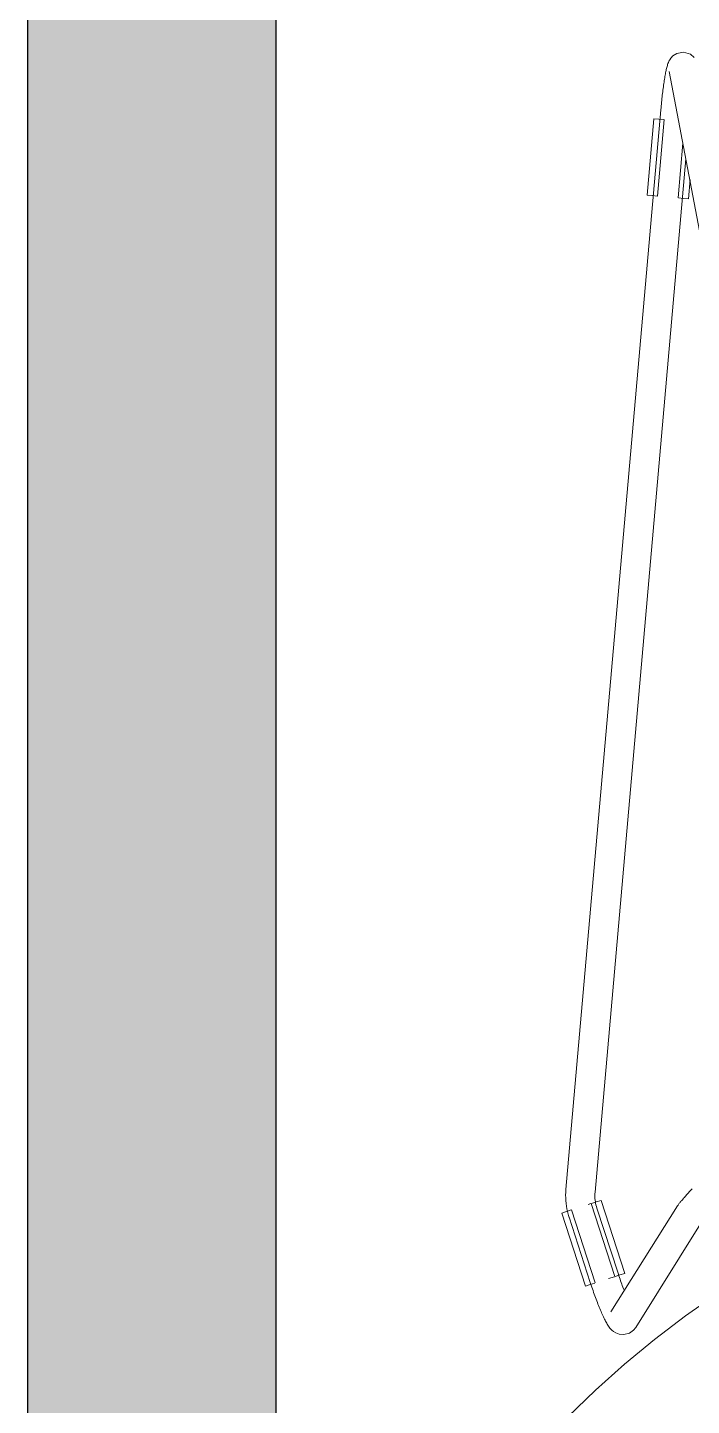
# Model space of a CAD drawing. Header units: millimetres. Extents: x 155927 to 317870, y -36033 to 97293.
# Drawn here: x 175599 to 175871, y 12593 to 13158 of the extents above; entities that cross this region are included whole.
import ezdxf

# ---------------------------------------------------------------- set-up
doc = ezdxf.new("R2010")
doc.units = ezdxf.units.MM
doc.header["$MEASUREMENT"] = 0
for name, color, linetype, lineweight in [('A-WALL-PATT', 7, 'CONTINUOUS', 9), ('I-FURN', 8, 'CONTINUOUS', 9), ('I-WALL', 7, 'CONTINUOUS', 9)]:
    doc.layers.add(name, color=color, linetype=linetype, lineweight=lineweight)

msp = doc.modelspace()

# ---------------------------------------------------------------- hatches: boundary and pattern name
at = {"layer": 'A-WALL-PATT'}
msp.add_hatch(color=256, dxfattribs=at).paths.add_polyline_path([(175598.83, 9369.61), (175700.83, 9369.61), (175700.83, 13505.61), (175598.83, 13505.61), (175598.83, 9384.21)], flags=0)

# ---------------------------------------------------------------- linework, layer by layer
at = {"layer": 'I-FURN'}
for p, q in [((175862.03, 13144.58), (175861.82, 13144.11)), ((175862.34, 13145.14), (175862.03, 13144.58)), ((175862.81, 13145.85), (175862.34, 13145.14)), ((175863.67, 13146.75), (175862.81, 13145.85)), ((175865.32, 13147.8), (175863.67, 13146.75)), ((175868.08, 13148.28), (175865.32, 13147.8)), ((175870.83, 13147.45), (175868.08, 13148.28)), ((175870.83, 13147.45), (175872.41, 13146.12)), ((175860.47, 13138.85), (175860.38, 13138.32)), ((175860.57, 13139.37), (175860.47, 13138.85)), ((175860.66, 13139.86), (175860.57, 13139.37)), ((175860.76, 13140.34), (175860.66, 13139.86)), ((175860.86, 13140.8), (175860.76, 13140.34)), ((175860.95, 13141.24), (175860.86, 13140.8)), ((175861.05, 13141.67), (175860.95, 13141.24)), ((175861.16, 13142.08), (175861.05, 13141.67)), ((175861.27, 13142.48), (175861.16, 13142.08)), ((175861.38, 13142.88), (175861.27, 13142.48)), ((175861.51, 13143.28), (175861.38, 13142.88)), ((175861.65, 13143.68), (175861.51, 13143.28)), ((175861.82, 13144.11), (175861.65, 13143.68)), ((175862.18, 13140.45), (175881, 13041.16)), ((175859.66, 13133.44), (175859.57, 13132.77)), ((175859.74, 13134.11), (175859.66, 13133.44)), ((175859.83, 13134.76), (175859.74, 13134.11)), ((175859.92, 13135.39), (175859.83, 13134.76)), ((175860.01, 13136.01), (175859.92, 13135.39)), ((175860.1, 13136.61), (175860.01, 13136.01)), ((175860.2, 13137.2), (175860.1, 13136.61)), ((175860.29, 13137.77), (175860.2, 13137.2)), ((175860.38, 13138.32), (175860.29, 13137.77)), ((175859, 13127.76), (175858.93, 13127.01)), ((175859.08, 13128.49), (175859, 13127.76)), ((175859.15, 13129.23), (175859.08, 13128.49)), ((175859.23, 13129.95), (175859.15, 13129.23)), ((175859.32, 13130.67), (175859.23, 13129.95)), ((175859.4, 13131.38), (175859.32, 13130.67)), ((175859.48, 13132.08), (175859.4, 13131.38)), ((175859.57, 13132.77), (175859.48, 13132.08)), ((175858.7, 13124.6), (175819.75, 12681.28)), ((175858.72, 13124.76), (175858.7, 13124.6)), ((175858.78, 13125.51), (175858.72, 13124.76)), ((175858.85, 13126.26), (175858.78, 13125.51)), ((175858.93, 13127.01), (175858.85, 13126.26)), ((175853.13, 13089.59), (175855.89, 13121)), ((175855.89, 13121), (175857.93, 13120.82)), ((175857.36, 13089.21), (175860.12, 13120.62)), ((175857.93, 13120.82), (175860, 13120.64)), ((175867.78, 13110.95), (175865.81, 13088.47)), ((175831.71, 12680.23), (175868.99, 13104.58)), ((175870.04, 13088.1), (175870.73, 13095.99)), ((175855.17, 13089.41), (175853.13, 13089.59)), ((175857.24, 13089.22), (175855.17, 13089.41)), ((175868, 13088.28), (175865.93, 13088.46)), ((175870.04, 13088.1), (175868, 13088.28)), ((175819.75, 12681.28), (175819.68, 12680.14)), ((175870.38, 12680.25), (175870.76, 12680.67)), ((175870.76, 12680.67), (175871.15, 12681.09)), ((175871.15, 12681.09), (175871.56, 12681.53)), ((175819.68, 12680.14), (175819.64, 12679)), ((175819.64, 12679), (175819.66, 12677.86)), ((175819.66, 12677.86), (175819.72, 12676.72)), ((175819.72, 12676.72), (175819.82, 12675.58)), ((175819.82, 12675.58), (175819.97, 12674.45)), ((175828.89, 12675.1), (175830.05, 12675.48)), ((175830.15, 12675.51), (175839.84, 12645.5)), ((175830.27, 12675.55), (175832.24, 12676.18)), ((175831.64, 12678.89), (175831.66, 12679.55)), ((175831.65, 12678.22), (175831.64, 12678.89)), ((175831.69, 12677.56), (175831.65, 12678.22)), ((175831.66, 12679.55), (175831.7, 12680.21)), ((175831.75, 12676.9), (175831.69, 12677.56)), ((175831.7, 12680.21), (175831.71, 12680.23)), ((175831.84, 12676.25), (175831.75, 12676.9)), ((175831.95, 12675.6), (175831.84, 12676.25)), ((175832.09, 12674.95), (175831.95, 12675.6)), ((175832.26, 12674.31), (175832.09, 12674.95)), ((175832.24, 12676.18), (175834.19, 12676.81)), ((175843.88, 12646.81), (175834.19, 12676.81)), ((175865.55, 12674.58), (175865.76, 12674.9)), ((175865.76, 12674.9), (175865.95, 12675.16)), ((175865.95, 12675.16), (175866.12, 12675.39)), ((175866.12, 12675.39), (175866.29, 12675.61)), ((175866.29, 12675.61), (175866.47, 12675.83)), ((175866.47, 12675.83), (175866.66, 12676.06)), ((175866.66, 12676.06), (175866.86, 12676.31)), ((175866.86, 12676.31), (175867.08, 12676.56)), ((175867.08, 12676.56), (175867.31, 12676.82)), ((175867.31, 12676.82), (175867.55, 12677.1)), ((175867.55, 12677.1), (175867.81, 12677.4)), ((175867.81, 12677.4), (175868.08, 12677.71)), ((175868.08, 12677.71), (175868.37, 12678.03)), ((175868.37, 12678.03), (175868.67, 12678.37)), ((175868.67, 12678.37), (175868.99, 12678.72)), ((175868.99, 12678.72), (175869.31, 12679.08)), ((175869.31, 12679.08), (175869.66, 12679.46)), ((175869.66, 12679.46), (175870.01, 12679.85)), ((175870.01, 12679.85), (175870.38, 12680.25)), ((175818.04, 12671.6), (175819.99, 12672.23)), ((175827.73, 12641.59), (175818.04, 12671.6)), ((175819.97, 12674.45), (175820.17, 12673.32)), ((175819.99, 12672.23), (175821.96, 12672.87)), ((175820.17, 12673.32), (175820.41, 12672.21)), ((175820.41, 12672.21), (175820.7, 12671.1)), ((175820.7, 12671.1), (175821.02, 12670.01)), ((175821.02, 12670.01), (175821.04, 12669.97)), ((175821.04, 12669.97), (175829.75, 12643.15)), ((175831.77, 12642.9), (175822.08, 12672.9)), ((175832.45, 12673.67), (175832.26, 12674.31)), ((175841.16, 12646.86), (175832.45, 12673.67)), ((175865.55, 12674.58), (175838.24, 12630.99)), ((175848.41, 12624.62), (175875.72, 12668.21)), ((175841.27, 12646.53), (175841.16, 12646.86)), ((175841.5, 12645.84), (175841.27, 12646.53)), ((175843.88, 12646.81), (175841.93, 12646.18)), ((175829.68, 12642.22), (175827.73, 12641.59)), ((175831.65, 12642.86), (175829.68, 12642.22)), ((175829.9, 12642.69), (175829.75, 12643.15)), ((175830.14, 12641.95), (175829.9, 12642.69)), ((175830.39, 12641.22), (175830.14, 12641.95)), ((175830.64, 12640.48), (175830.39, 12641.22)), ((175837.26, 12644.67), (175839.74, 12645.47)), ((175841.93, 12646.18), (175839.96, 12645.54)), ((175841.73, 12645.15), (175841.5, 12645.84)), ((175841.96, 12644.46), (175841.73, 12645.15)), ((175842.2, 12643.78), (175841.96, 12644.46)), ((175842.43, 12643.11), (175842.2, 12643.78)), ((175842.67, 12642.44), (175842.43, 12643.11)), ((175842.9, 12641.79), (175842.67, 12642.44)), ((175843.14, 12641.14), (175842.9, 12641.79)), ((175843.37, 12640.5), (175843.14, 12641.14)), ((175830.89, 12639.75), (175830.64, 12640.48)), ((175831.14, 12639.03), (175830.89, 12639.75)), ((175831.4, 12638.32), (175831.14, 12639.03)), ((175831.65, 12637.61), (175831.4, 12638.32)), ((175831.91, 12636.91), (175831.65, 12637.61)), ((175832.16, 12636.22), (175831.91, 12636.91)), ((175832.42, 12635.54), (175832.16, 12636.22)), ((175832.67, 12634.88), (175832.42, 12635.54)), ((175843.61, 12639.88), (175843.37, 12640.5)), ((175882.02, 12638.55), (175868.9, 12629.39)), ((175832.92, 12634.23), (175832.67, 12634.88)), ((175833.18, 12633.59), (175832.92, 12634.23)), ((175833.43, 12632.96), (175833.18, 12633.59)), ((175833.67, 12632.35), (175833.43, 12632.96)), ((175833.92, 12631.75), (175833.67, 12632.35)), ((175834.17, 12631.18), (175833.92, 12631.75)), ((175834.41, 12630.61), (175834.17, 12631.18)), ((175834.65, 12630.07), (175834.41, 12630.61)), ((175834.89, 12629.54), (175834.65, 12630.07)), ((175835.12, 12629.03), (175834.89, 12629.54)), ((175868.9, 12629.39), (175856.16, 12619.72)), ((175835.36, 12628.54), (175835.12, 12629.03)), ((175835.59, 12628.07), (175835.36, 12628.54)), ((175835.82, 12627.61), (175835.59, 12628.07)), ((175836.04, 12627.17), (175835.82, 12627.61)), ((175836.27, 12626.74), (175836.04, 12627.17)), ((175836.5, 12626.33), (175836.27, 12626.74)), ((175836.74, 12625.93), (175836.5, 12626.33)), ((175836.98, 12625.54), (175836.74, 12625.93)), ((175837.24, 12625.16), (175836.98, 12625.54)), ((175837.52, 12624.76), (175837.24, 12625.16)), ((175837.83, 12624.36), (175837.52, 12624.76)), ((175838.2, 12623.94), (175837.83, 12624.36)), ((175838.66, 12623.47), (175838.2, 12623.94)), ((175847.52, 12623.5), (175848.41, 12624.62)), ((175839.29, 12622.95), (175838.66, 12623.47)), ((175840.2, 12622.39), (175839.29, 12622.95)), ((175841.58, 12621.86), (175840.2, 12622.39)), ((175843.56, 12621.69), (175841.58, 12621.86)), ((175845.79, 12622.28), (175843.56, 12621.69)), ((175856.16, 12619.72), (175843.81, 12609.55)), ((175847.52, 12623.5), (175845.79, 12622.28)), ((175843.81, 12609.55), (175831.88, 12598.89)), ((175831.88, 12598.89), (175820.39, 12587.76))]:
    msp.add_line(p, q, dxfattribs=at)
at = {"layer": 'I-WALL', "lineweight": 30}
for p, q in [((175598.83, 13505.61), (175598.83, 9369.61)), ((175700.83, 9369.61), (175700.83, 13505.61))]:
    msp.add_line(p, q, dxfattribs=at)

doc.saveas('drawing.dxf')
